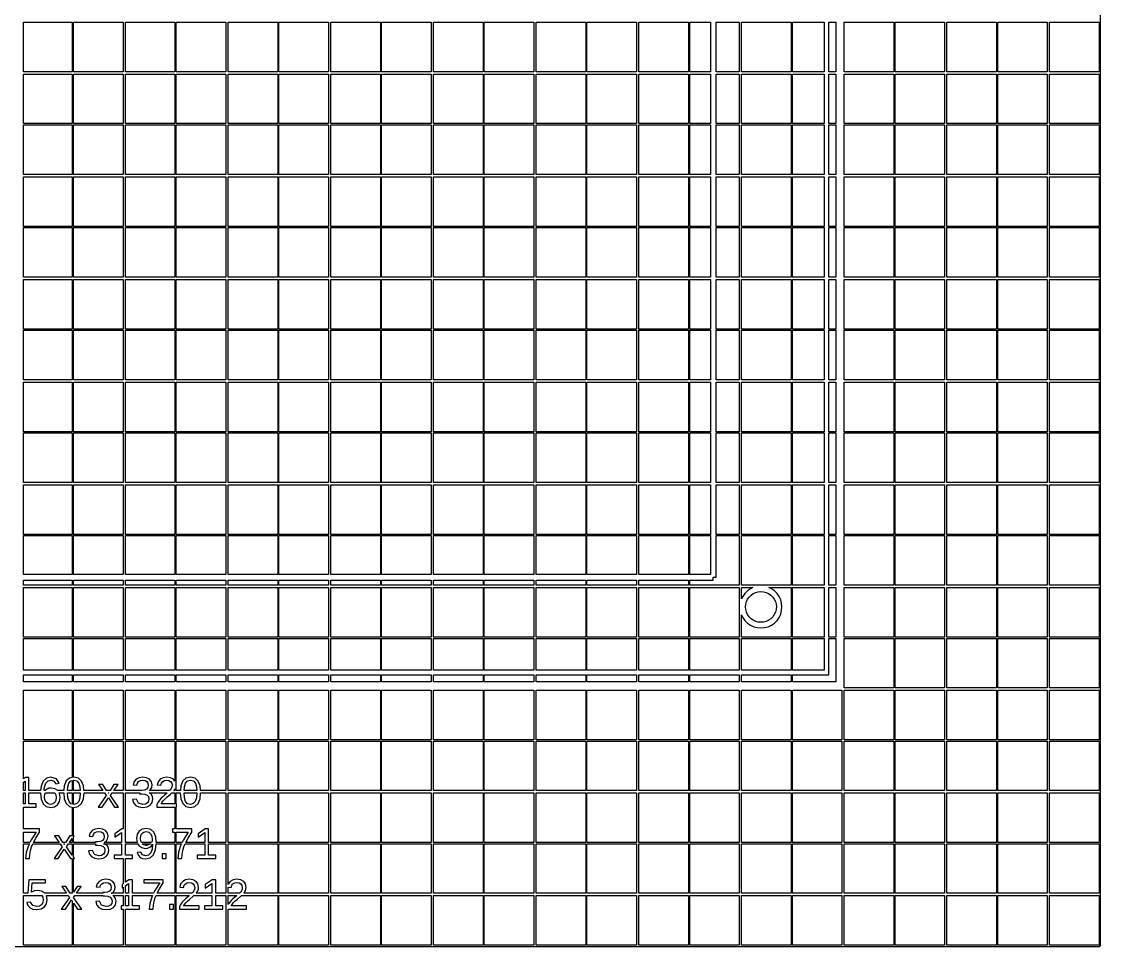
# Model space of a CAD drawing. Extents: x -105 to 105, y -185 to 185.
# Drawn here: x 0 to 105.1, y -185.1 to -95 of the extents above; entities that cross this region are included whole.
import ezdxf

# ---------------------------------------------------------------- set-up
doc = ezdxf.new("R2010")
doc.units = 0
doc.layers.get('0').update_dxf_attribs({"linetype": 'CONTINUOUS'})

msp = doc.modelspace()

# ---------------------------------------------------------------- linework, layer by layer
for points in [[(105, -185), (105.06, -185), (105.06, 185), (105, 185), (105, 185.06), (-105, 185.06), (-105, 185), (-105.06, 185), (-105.06, -185), (-105, -185), (-105, -185.06), (105, -185.06)], [(0.2, -95.06), (4.94, -95.06), (4.94, -99.89), (0.2, -99.89)], [(5.06, -95.06), (9.89, -95.06), (9.89, -99.89), (5.06, -99.89)], [(10.11, -95.06), (14.94, -95.06), (14.94, -99.89), (10.11, -99.89)], [(15.06, -95.06), (19.89, -95.06), (19.89, -99.89), (15.06, -99.89)], [(20.11, -95.06), (24.94, -95.06), (24.94, -99.89), (20.11, -99.89)], [(25.06, -95.06), (29.89, -95.06), (29.89, -99.89), (25.06, -99.89)], [(30.11, -95.06), (34.94, -95.06), (34.94, -99.89), (30.11, -99.89)], [(35.06, -95.06), (39.89, -95.06), (39.89, -99.89), (35.06, -99.89)], [(40.11, -95.06), (44.94, -95.06), (44.94, -99.89), (40.11, -99.89)], [(45.06, -95.06), (49.89, -95.06), (49.89, -99.89), (45.06, -99.89)], [(50.11, -95.06), (54.94, -95.06), (54.94, -99.89), (50.11, -99.89)], [(55.06, -95.06), (59.89, -95.06), (59.89, -99.89), (55.06, -99.89)], [(60.11, -95.06), (64.94, -95.06), (64.94, -99.89), (60.11, -99.89)], [(65.06, -95.06), (67.075, -95.06), (67.075, -99.89), (65.06, -99.89)], [(67.625, -95.06), (69.89, -95.06), (69.89, -99.89), (67.625, -99.89)], [(70.11, -95.06), (74.94, -95.06), (74.94, -99.89), (70.11, -99.89)], [(75.06, -95.06), (78.1523, -95.06), (78.1523, -99.89), (75.06, -99.89)], [(78.6023, -95.06), (79.3, -95.06), (79.3, -99.89), (78.6023, -99.89)], [(80.11, -95.06), (84.94, -95.06), (84.94, -99.89), (80.11, -99.89)], [(85.06, -95.06), (89.89, -95.06), (89.89, -99.89), (85.06, -99.89)], [(90.11, -95.06), (94.94, -95.06), (94.94, -99.89), (90.11, -99.89)], [(95.06, -95.06), (99.89, -95.06), (99.89, -99.89), (95.06, -99.89)], [(100.11, -95.06), (104.94, -95.06), (104.94, -99.89), (100.11, -99.89)], [(0.2, -100.11), (4.94, -100.11), (4.94, -104.94), (0.2, -104.94)], [(5.06, -100.11), (9.89, -100.11), (9.89, -104.94), (5.06, -104.94)], [(10.11, -100.11), (14.94, -100.11), (14.94, -104.94), (10.11, -104.94)], [(15.06, -100.11), (19.89, -100.11), (19.89, -104.94), (15.06, -104.94)], [(20.11, -100.11), (24.94, -100.11), (24.94, -104.94), (20.11, -104.94)], [(25.06, -100.11), (29.89, -100.11), (29.89, -104.94), (25.06, -104.94)], [(30.11, -100.11), (34.94, -100.11), (34.94, -104.94), (30.11, -104.94)], [(35.06, -100.11), (39.89, -100.11), (39.89, -104.94), (35.06, -104.94)], [(40.11, -100.11), (44.94, -100.11), (44.94, -104.94), (40.11, -104.94)], [(45.06, -100.11), (49.89, -100.11), (49.89, -104.94), (45.06, -104.94)], [(50.11, -100.11), (54.94, -100.11), (54.94, -104.94), (50.11, -104.94)], [(55.06, -100.11), (59.89, -100.11), (59.89, -104.94), (55.06, -104.94)], [(60.11, -100.11), (64.94, -100.11), (64.94, -104.94), (60.11, -104.94)], [(65.06, -100.11), (67.075, -100.11), (67.075, -104.94), (65.06, -104.94)], [(67.625, -100.11), (69.89, -100.11), (69.89, -104.94), (67.625, -104.94)], [(70.11, -100.11), (74.94, -100.11), (74.94, -104.94), (70.11, -104.94)], [(75.06, -100.11), (78.1523, -100.11), (78.1523, -104.94), (75.06, -104.94)], [(78.6023, -100.11), (79.3, -100.11), (79.3, -104.94), (78.6023, -104.94)], [(80.11, -100.11), (84.94, -100.11), (84.94, -104.94), (80.11, -104.94)], [(85.06, -100.11), (89.89, -100.11), (89.89, -104.94), (85.06, -104.94)], [(90.11, -100.11), (94.94, -100.11), (94.94, -104.94), (90.11, -104.94)], [(95.06, -100.11), (99.89, -100.11), (99.89, -104.94), (95.06, -104.94)], [(100.11, -100.11), (104.94, -100.11), (104.94, -104.94), (100.11, -104.94)], [(0.2, -105.06), (4.94, -105.06), (4.94, -109.89), (0.2, -109.89)], [(5.06, -105.06), (9.89, -105.06), (9.89, -109.89), (5.06, -109.89)], [(10.11, -105.06), (14.94, -105.06), (14.94, -109.89), (10.11, -109.89)], [(15.06, -105.06), (19.89, -105.06), (19.89, -109.89), (15.06, -109.89)], [(20.11, -105.06), (24.94, -105.06), (24.94, -109.89), (20.11, -109.89)], [(25.06, -105.06), (29.89, -105.06), (29.89, -109.89), (25.06, -109.89)], [(30.11, -105.06), (34.94, -105.06), (34.94, -109.89), (30.11, -109.89)], [(35.06, -105.06), (39.89, -105.06), (39.89, -109.89), (35.06, -109.89)], [(40.11, -105.06), (44.94, -105.06), (44.94, -109.89), (40.11, -109.89)], [(45.06, -105.06), (49.89, -105.06), (49.89, -109.89), (45.06, -109.89)], [(50.11, -105.06), (54.94, -105.06), (54.94, -109.89), (50.11, -109.89)], [(55.06, -105.06), (59.89, -105.06), (59.89, -109.89), (55.06, -109.89)], [(60.11, -105.06), (64.94, -105.06), (64.94, -109.89), (60.11, -109.89)], [(65.06, -105.06), (67.075, -105.06), (67.075, -109.89), (65.06, -109.89)], [(67.625, -105.06), (69.89, -105.06), (69.89, -109.89), (67.625, -109.89)], [(70.11, -105.06), (74.94, -105.06), (74.94, -109.89), (70.11, -109.89)], [(75.06, -105.06), (78.1523, -105.06), (78.1523, -109.89), (75.06, -109.89)], [(78.6023, -105.06), (79.3, -105.06), (79.3, -109.89), (78.6023, -109.89)], [(80.11, -105.06), (84.94, -105.06), (84.94, -109.89), (80.11, -109.89)], [(85.06, -105.06), (89.89, -105.06), (89.89, -109.89), (85.06, -109.89)], [(90.11, -105.06), (94.94, -105.06), (94.94, -109.89), (90.11, -109.89)], [(95.06, -105.06), (99.89, -105.06), (99.89, -109.89), (95.06, -109.89)], [(100.11, -105.06), (104.94, -105.06), (104.94, -109.89), (100.11, -109.89)], [(0.2, -110.11), (4.94, -110.11), (4.94, -114.94), (0.2, -114.94)], [(5.06, -110.11), (9.89, -110.11), (9.89, -114.94), (5.06, -114.94)], [(10.11, -110.11), (14.94, -110.11), (14.94, -114.94), (10.11, -114.94)], [(15.06, -110.11), (19.89, -110.11), (19.89, -114.94), (15.06, -114.94)], [(20.11, -110.11), (24.94, -110.11), (24.94, -114.94), (20.11, -114.94)], [(25.06, -110.11), (29.89, -110.11), (29.89, -114.94), (25.06, -114.94)], [(30.11, -110.11), (34.94, -110.11), (34.94, -114.94), (30.11, -114.94)], [(35.06, -110.11), (39.89, -110.11), (39.89, -114.94), (35.06, -114.94)], [(40.11, -110.11), (44.94, -110.11), (44.94, -114.94), (40.11, -114.94)], [(45.06, -110.11), (49.89, -110.11), (49.89, -114.94), (45.06, -114.94)], [(50.11, -110.11), (54.94, -110.11), (54.94, -114.94), (50.11, -114.94)], [(55.06, -110.11), (59.89, -110.11), (59.89, -114.94), (55.06, -114.94)], [(60.11, -110.11), (64.94, -110.11), (64.94, -114.94), (60.11, -114.94)], [(65.06, -110.11), (67.075, -110.11), (67.075, -114.94), (65.06, -114.94)], [(67.625, -110.11), (69.89, -110.11), (69.89, -114.94), (67.625, -114.94)], [(70.11, -110.11), (74.94, -110.11), (74.94, -114.94), (70.11, -114.94)], [(75.06, -110.11), (78.1523, -110.11), (78.1523, -114.94), (75.06, -114.94)], [(78.6023, -110.11), (79.3, -110.11), (79.3, -114.94), (78.6023, -114.94)], [(80.11, -110.11), (84.94, -110.11), (84.94, -114.94), (80.11, -114.94)], [(85.06, -110.11), (89.89, -110.11), (89.89, -114.94), (85.06, -114.94)], [(90.11, -110.11), (94.94, -110.11), (94.94, -114.94), (90.11, -114.94)], [(95.06, -110.11), (99.89, -110.11), (99.89, -114.94), (95.06, -114.94)], [(100.11, -110.11), (104.94, -110.11), (104.94, -114.94), (100.11, -114.94)], [(0.2, -115.06), (4.94, -115.06), (4.94, -119.89), (0.2, -119.89)], [(5.06, -115.06), (9.89, -115.06), (9.89, -119.89), (5.06, -119.89)], [(10.11, -115.06), (14.94, -115.06), (14.94, -119.89), (10.11, -119.89)], [(15.06, -115.06), (19.89, -115.06), (19.89, -119.89), (15.06, -119.89)], [(20.11, -115.06), (24.94, -115.06), (24.94, -119.89), (20.11, -119.89)], [(25.06, -115.06), (29.89, -115.06), (29.89, -119.89), (25.06, -119.89)], [(30.11, -115.06), (34.94, -115.06), (34.94, -119.89), (30.11, -119.89)], [(35.06, -115.06), (39.89, -115.06), (39.89, -119.89), (35.06, -119.89)], [(40.11, -115.06), (44.94, -115.06), (44.94, -119.89), (40.11, -119.89)], [(45.06, -115.06), (49.89, -115.06), (49.89, -119.89), (45.06, -119.89)], [(50.11, -115.06), (54.94, -115.06), (54.94, -119.89), (50.11, -119.89)], [(55.06, -115.06), (59.89, -115.06), (59.89, -119.89), (55.06, -119.89)], [(60.11, -115.06), (64.94, -115.06), (64.94, -119.89), (60.11, -119.89)], [(65.06, -115.06), (67.075, -115.06), (67.075, -119.89), (65.06, -119.89)], [(67.625, -115.06), (69.89, -115.06), (69.89, -119.89), (67.625, -119.89)], [(70.11, -115.06), (74.94, -115.06), (74.94, -119.89), (70.11, -119.89)], [(75.06, -115.06), (78.1523, -115.06), (78.1523, -119.89), (75.06, -119.89)], [(78.6023, -115.06), (79.3, -115.06), (79.3, -119.89), (78.6023, -119.89)], [(80.11, -115.06), (84.94, -115.06), (84.94, -119.89), (80.11, -119.89)], [(85.06, -115.06), (89.89, -115.06), (89.89, -119.89), (85.06, -119.89)], [(90.11, -115.06), (94.94, -115.06), (94.94, -119.89), (90.11, -119.89)], [(95.06, -115.06), (99.89, -115.06), (99.89, -119.89), (95.06, -119.89)], [(100.11, -115.06), (104.94, -115.06), (104.94, -119.89), (100.11, -119.89)], [(0.2, -120.11), (4.94, -120.11), (4.94, -124.94), (0.2, -124.94)], [(5.06, -120.11), (9.89, -120.11), (9.89, -124.94), (5.06, -124.94)], [(10.11, -120.11), (14.94, -120.11), (14.94, -124.94), (10.11, -124.94)], [(15.06, -120.11), (19.89, -120.11), (19.89, -124.94), (15.06, -124.94)], [(20.11, -120.11), (24.94, -120.11), (24.94, -124.94), (20.11, -124.94)], [(25.06, -120.11), (29.89, -120.11), (29.89, -124.94), (25.06, -124.94)], [(30.11, -120.11), (34.94, -120.11), (34.94, -124.94), (30.11, -124.94)], [(35.06, -120.11), (39.89, -120.11), (39.89, -124.94), (35.06, -124.94)], [(40.11, -120.11), (44.94, -120.11), (44.94, -124.94), (40.11, -124.94)], [(45.06, -120.11), (49.89, -120.11), (49.89, -124.94), (45.06, -124.94)], [(50.11, -120.11), (54.94, -120.11), (54.94, -124.94), (50.11, -124.94)], [(55.06, -120.11), (59.89, -120.11), (59.89, -124.94), (55.06, -124.94)], [(60.11, -120.11), (64.94, -120.11), (64.94, -124.94), (60.11, -124.94)], [(65.06, -120.11), (67.075, -120.11), (67.075, -124.94), (65.06, -124.94)], [(67.625, -120.11), (69.89, -120.11), (69.89, -124.94), (67.625, -124.94)], [(70.11, -120.11), (74.94, -120.11), (74.94, -124.94), (70.11, -124.94)], [(75.06, -120.11), (78.1523, -120.11), (78.1523, -124.94), (75.06, -124.94)], [(78.6023, -120.11), (79.3, -120.11), (79.3, -124.94), (78.6023, -124.94)], [(80.11, -120.11), (84.94, -120.11), (84.94, -124.94), (80.11, -124.94)], [(85.06, -120.11), (89.89, -120.11), (89.89, -124.94), (85.06, -124.94)], [(90.11, -120.11), (94.94, -120.11), (94.94, -124.94), (90.11, -124.94)], [(95.06, -120.11), (99.89, -120.11), (99.89, -124.94), (95.06, -124.94)], [(100.11, -120.11), (104.94, -120.11), (104.94, -124.94), (100.11, -124.94)], [(0.2, -125.06), (4.94, -125.06), (4.94, -129.89), (0.2, -129.89)], [(5.06, -125.06), (9.89, -125.06), (9.89, -129.89), (5.06, -129.89)], [(10.11, -125.06), (14.94, -125.06), (14.94, -129.89), (10.11, -129.89)], [(15.06, -125.06), (19.89, -125.06), (19.89, -129.89), (15.06, -129.89)], [(20.11, -125.06), (24.94, -125.06), (24.94, -129.89), (20.11, -129.89)], [(25.06, -125.06), (29.89, -125.06), (29.89, -129.89), (25.06, -129.89)], [(30.11, -125.06), (34.94, -125.06), (34.94, -129.89), (30.11, -129.89)], [(35.06, -125.06), (39.89, -125.06), (39.89, -129.89), (35.06, -129.89)], [(40.11, -125.06), (44.94, -125.06), (44.94, -129.89), (40.11, -129.89)], [(45.06, -125.06), (49.89, -125.06), (49.89, -129.89), (45.06, -129.89)], [(50.11, -125.06), (54.94, -125.06), (54.94, -129.89), (50.11, -129.89)], [(55.06, -125.06), (59.89, -125.06), (59.89, -129.89), (55.06, -129.89)], [(60.11, -125.06), (64.94, -125.06), (64.94, -129.89), (60.11, -129.89)], [(65.06, -125.06), (67.075, -125.06), (67.075, -129.89), (65.06, -129.89)], [(67.625, -125.06), (69.89, -125.06), (69.89, -129.89), (67.625, -129.89)], [(70.11, -125.06), (74.94, -125.06), (74.94, -129.89), (70.11, -129.89)], [(75.06, -125.06), (78.1523, -125.06), (78.1523, -129.89), (75.06, -129.89)], [(78.6023, -125.06), (79.3, -125.06), (79.3, -129.89), (78.6023, -129.89)], [(80.11, -125.06), (84.94, -125.06), (84.94, -129.89), (80.11, -129.89)], [(85.06, -125.06), (89.89, -125.06), (89.89, -129.89), (85.06, -129.89)], [(90.11, -125.06), (94.94, -125.06), (94.94, -129.89), (90.11, -129.89)], [(95.06, -125.06), (99.89, -125.06), (99.89, -129.89), (95.06, -129.89)], [(100.11, -125.06), (104.94, -125.06), (104.94, -129.89), (100.11, -129.89)], [(0.2, -130.11), (4.94, -130.11), (4.94, -134.94), (0.2, -134.94)], [(5.06, -130.11), (9.89, -130.11), (9.89, -134.94), (5.06, -134.94)], [(10.11, -130.11), (14.94, -130.11), (14.94, -134.94), (10.11, -134.94)], [(15.06, -130.11), (19.89, -130.11), (19.89, -134.94), (15.06, -134.94)], [(20.11, -130.11), (24.94, -130.11), (24.94, -134.94), (20.11, -134.94)], [(25.06, -130.11), (29.89, -130.11), (29.89, -134.94), (25.06, -134.94)], [(30.11, -130.11), (34.94, -130.11), (34.94, -134.94), (30.11, -134.94)], [(35.06, -130.11), (39.89, -130.11), (39.89, -134.94), (35.06, -134.94)], [(40.11, -130.11), (44.94, -130.11), (44.94, -134.94), (40.11, -134.94)], [(45.06, -130.11), (49.89, -130.11), (49.89, -134.94), (45.06, -134.94)], [(50.11, -130.11), (54.94, -130.11), (54.94, -134.94), (50.11, -134.94)], [(55.06, -130.11), (59.89, -130.11), (59.89, -134.94), (55.06, -134.94)], [(60.11, -130.11), (64.94, -130.11), (64.94, -134.94), (60.11, -134.94)], [(65.06, -130.11), (67.075, -130.11), (67.075, -134.94), (65.06, -134.94)], [(67.625, -130.11), (69.89, -130.11), (69.89, -134.94), (67.625, -134.94)], [(70.11, -130.11), (74.94, -130.11), (74.94, -134.94), (70.11, -134.94)], [(75.06, -130.11), (78.1523, -130.11), (78.1523, -134.94), (75.06, -134.94)], [(78.6023, -130.11), (79.3, -130.11), (79.3, -134.94), (78.6023, -134.94)], [(80.11, -130.11), (84.94, -130.11), (84.94, -134.94), (80.11, -134.94)], [(85.06, -130.11), (89.89, -130.11), (89.89, -134.94), (85.06, -134.94)], [(90.11, -130.11), (94.94, -130.11), (94.94, -134.94), (90.11, -134.94)], [(95.06, -130.11), (99.89, -130.11), (99.89, -134.94), (95.06, -134.94)], [(100.11, -130.11), (104.94, -130.11), (104.94, -134.94), (100.11, -134.94)], [(0.2, -135.06), (4.94, -135.06), (4.94, -139.89), (0.2, -139.89)], [(5.06, -135.06), (9.89, -135.06), (9.89, -139.89), (5.06, -139.89)], [(10.11, -135.06), (14.94, -135.06), (14.94, -139.89), (10.11, -139.89)], [(15.06, -135.06), (19.89, -135.06), (19.89, -139.89), (15.06, -139.89)], [(20.11, -135.06), (24.94, -135.06), (24.94, -139.89), (20.11, -139.89)], [(25.06, -135.06), (29.89, -135.06), (29.89, -139.89), (25.06, -139.89)], [(30.11, -135.06), (34.94, -135.06), (34.94, -139.89), (30.11, -139.89)], [(35.06, -135.06), (39.89, -135.06), (39.89, -139.89), (35.06, -139.89)], [(40.11, -135.06), (44.94, -135.06), (44.94, -139.89), (40.11, -139.89)], [(45.06, -135.06), (49.89, -135.06), (49.89, -139.89), (45.06, -139.89)], [(50.11, -135.06), (54.94, -135.06), (54.94, -139.89), (50.11, -139.89)], [(55.06, -135.06), (59.89, -135.06), (59.89, -139.89), (55.06, -139.89)], [(60.11, -135.06), (64.94, -135.06), (64.94, -139.89), (60.11, -139.89)], [(65.06, -135.06), (67.075, -135.06), (67.075, -139.89), (65.06, -139.89)], [(67.625, -135.06), (69.89, -135.06), (69.89, -139.89), (67.625, -139.89)], [(70.11, -135.06), (74.94, -135.06), (74.94, -139.89), (70.11, -139.89)], [(75.06, -135.06), (78.1523, -135.06), (78.1523, -139.89), (75.06, -139.89)], [(78.6023, -135.06), (79.3, -135.06), (79.3, -139.89), (78.6023, -139.89)], [(80.11, -135.06), (84.94, -135.06), (84.94, -139.89), (80.11, -139.89)], [(85.06, -135.06), (89.89, -135.06), (89.89, -139.89), (85.06, -139.89)], [(90.11, -135.06), (94.94, -135.06), (94.94, -139.89), (90.11, -139.89)], [(95.06, -135.06), (99.89, -135.06), (99.89, -139.89), (95.06, -139.89)], [(100.11, -135.06), (104.94, -135.06), (104.94, -139.89), (100.11, -139.89)], [(0.2, -140.11), (4.94, -140.11), (4.94, -144.94), (0.2, -144.94)], [(5.06, -140.11), (9.89, -140.11), (9.89, -144.94), (5.06, -144.94)], [(10.11, -140.11), (14.94, -140.11), (14.94, -144.94), (10.11, -144.94)], [(15.06, -140.11), (19.89, -140.11), (19.89, -144.94), (15.06, -144.94)], [(20.11, -140.11), (24.94, -140.11), (24.94, -144.94), (20.11, -144.94)], [(25.06, -140.11), (29.89, -140.11), (29.89, -144.94), (25.06, -144.94)], [(30.11, -140.11), (34.94, -140.11), (34.94, -144.94), (30.11, -144.94)], [(35.06, -140.11), (39.89, -140.11), (39.89, -144.94), (35.06, -144.94)], [(40.11, -140.11), (44.94, -140.11), (44.94, -144.94), (40.11, -144.94)], [(45.06, -140.11), (49.89, -140.11), (49.89, -144.94), (45.06, -144.94)], [(50.11, -140.11), (54.94, -140.11), (54.94, -144.94), (50.11, -144.94)], [(55.06, -140.11), (59.89, -140.11), (59.89, -144.94), (55.06, -144.94)], [(60.11, -140.11), (64.94, -140.11), (64.94, -144.94), (60.11, -144.94)], [(65.06, -140.11), (67.075, -140.11), (67.075, -144.94), (65.06, -144.94)], [(67.625, -140.11), (69.89, -140.11), (69.89, -144.94), (67.625, -144.94)], [(70.11, -140.11), (74.94, -140.11), (74.94, -144.94), (70.11, -144.94)], [(75.06, -140.11), (78.1523, -140.11), (78.1523, -144.94), (75.06, -144.94)], [(78.6023, -140.11), (79.3, -140.11), (79.3, -144.94), (78.6023, -144.94)], [(80.11, -140.11), (84.94, -140.11), (84.94, -144.94), (80.11, -144.94)], [(85.06, -140.11), (89.89, -140.11), (89.89, -144.94), (85.06, -144.94)], [(90.11, -140.11), (94.94, -140.11), (94.94, -144.94), (90.11, -144.94)], [(95.06, -140.11), (99.89, -140.11), (99.89, -144.94), (95.06, -144.94)], [(100.11, -140.11), (104.94, -140.11), (104.94, -144.94), (100.11, -144.94)], [(0.2, -145.06), (4.94, -145.06), (4.94, -148.83), (0.2, -148.83)], [(5.06, -145.06), (9.89, -145.06), (9.89, -148.83), (5.06, -148.83)], [(10.11, -145.06), (14.94, -145.06), (14.94, -148.83), (10.11, -148.83)], [(15.06, -145.06), (19.89, -145.06), (19.89, -148.83), (15.06, -148.83)], [(20.11, -145.06), (24.94, -145.06), (24.94, -148.83), (20.11, -148.83)], [(25.06, -145.06), (29.89, -145.06), (29.89, -148.83), (25.06, -148.83)], [(30.11, -145.06), (34.94, -145.06), (34.94, -148.83), (30.11, -148.83)], [(35.06, -145.06), (39.89, -145.06), (39.89, -148.83), (35.06, -148.83)], [(40.11, -145.06), (44.94, -145.06), (44.94, -148.83), (40.11, -148.83)], [(45.06, -145.06), (49.89, -145.06), (49.89, -148.83), (45.06, -148.83)], [(50.11, -145.06), (54.94, -145.06), (54.94, -148.83), (50.11, -148.83)], [(55.06, -145.06), (59.89, -145.06), (59.89, -148.83), (55.06, -148.83)], [(60.11, -145.06), (64.94, -145.06), (64.94, -148.83), (60.11, -148.83)], [(65.06, -149.38), (67.35, -149.38), (67.35, -149.105), (67.625, -149.105), (67.625, -145.06), (69.89, -145.06), (69.89, -149.89), (65.06, -149.89)], [(65.06, -145.06), (67.075, -145.06), (67.075, -148.83), (65.06, -148.83)], [(70.11, -145.06), (74.94, -145.06), (74.94, -149.89), (70.11, -149.89)], [(75.06, -145.06), (78.1523, -145.06), (78.1523, -149.89), (75.06, -149.89)], [(78.6023, -145.06), (79.3, -145.06), (79.3, -149.89), (78.6023, -149.89)], [(80.11, -145.06), (84.94, -145.06), (84.94, -149.89), (80.11, -149.89)], [(85.06, -145.06), (89.89, -145.06), (89.89, -149.89), (85.06, -149.89)], [(90.11, -145.06), (94.94, -145.06), (94.94, -149.89), (90.11, -149.89)], [(95.06, -145.06), (99.89, -145.06), (99.89, -149.89), (95.06, -149.89)], [(100.11, -145.06), (104.94, -145.06), (104.94, -149.89), (100.11, -149.89)], [(0.2, -149.38), (4.94, -149.38), (4.94, -149.89), (0.2, -149.89)], [(0.2, -150.11), (4.94, -150.11), (4.94, -154.94), (0.2, -154.94)], [(5.06, -149.38), (9.89, -149.38), (9.89, -149.89), (5.06, -149.89)], [(5.06, -150.11), (9.89, -150.11), (9.89, -154.94), (5.06, -154.94)], [(10.11, -149.38), (14.94, -149.38), (14.94, -149.89), (10.11, -149.89)], [(10.11, -150.11), (14.94, -150.11), (14.94, -154.94), (10.11, -154.94)], [(15.06, -149.38), (19.89, -149.38), (19.89, -149.89), (15.06, -149.89)], [(15.06, -150.11), (19.89, -150.11), (19.89, -154.94), (15.06, -154.94)], [(20.11, -149.38), (24.94, -149.38), (24.94, -149.89), (20.11, -149.89)], [(20.11, -150.11), (24.94, -150.11), (24.94, -154.94), (20.11, -154.94)], [(25.06, -149.38), (29.89, -149.38), (29.89, -149.89), (25.06, -149.89)], [(25.06, -150.11), (29.89, -150.11), (29.89, -154.94), (25.06, -154.94)], [(30.11, -149.38), (34.94, -149.38), (34.94, -149.89), (30.11, -149.89)], [(30.11, -150.11), (34.94, -150.11), (34.94, -154.94), (30.11, -154.94)], [(35.06, -149.38), (39.89, -149.38), (39.89, -149.89), (35.06, -149.89)], [(35.06, -150.11), (39.89, -150.11), (39.89, -154.94), (35.06, -154.94)], [(40.11, -149.38), (44.94, -149.38), (44.94, -149.89), (40.11, -149.89)], [(40.11, -150.11), (44.94, -150.11), (44.94, -154.94), (40.11, -154.94)], [(45.06, -149.38), (49.89, -149.38), (49.89, -149.89), (45.06, -149.89)], [(45.06, -150.11), (49.89, -150.11), (49.89, -154.94), (45.06, -154.94)], [(50.11, -149.38), (54.94, -149.38), (54.94, -149.89), (50.11, -149.89)], [(50.11, -150.11), (54.94, -150.11), (54.94, -154.94), (50.11, -154.94)], [(55.06, -149.38), (59.89, -149.38), (59.89, -149.89), (55.06, -149.89)], [(55.06, -150.11), (59.89, -150.11), (59.89, -154.94), (55.06, -154.94)], [(60.11, -149.38), (64.94, -149.38), (64.94, -149.89), (60.11, -149.89)], [(60.11, -150.11), (64.94, -150.11), (64.94, -154.94), (60.11, -154.94)], [(65.06, -150.11), (69.89, -150.11), (69.89, -154.94), (65.06, -154.94)], [(70.11, -152.779), (70.2246, -153.025), (70.4296, -153.318), (70.6823, -153.57), (70.975, -153.775), (71.2989, -153.926), (71.644, -154.019), (72, -154.05), (72.356, -154.019), (72.7011, -153.926), (73.025, -153.775), (73.3177, -153.57), (73.5704, -153.318), (73.7754, -153.025), (73.9264, -152.701), (74.0189, -152.356), (74.05, -152), (74.0189, -151.644), (73.9264, -151.299), (73.7754, -150.975), (73.5704, -150.682), (73.3177, -150.43), (73.025, -150.225), (72.7791, -150.11), (74.94, -150.11), (74.94, -154.94), (70.11, -154.94)], [(70.11, -150.11), (71.2209, -150.11), (70.975, -150.225), (70.6823, -150.43), (70.4296, -150.682), (70.2246, -150.975), (70.11, -151.221)], [(75.06, -150.11), (78.1523, -150.11), (78.1523, -154.94), (75.06, -154.94)], [(78.6023, -150.11), (79.3, -150.11), (79.3, -154.94), (78.6023, -154.94)], [(80.11, -150.11), (84.94, -150.11), (84.94, -154.94), (80.11, -154.94)], [(85.06, -150.11), (89.89, -150.11), (89.89, -154.94), (85.06, -154.94)], [(90.11, -150.11), (94.94, -150.11), (94.94, -154.94), (90.11, -154.94)], [(95.06, -150.11), (99.89, -150.11), (99.89, -154.94), (95.06, -154.94)], [(100.11, -150.11), (104.94, -150.11), (104.94, -154.94), (100.11, -154.94)], [(71.7395, -153.477), (71.487, -153.41), (71.25, -153.299), (71.0358, -153.149), (70.8509, -152.964), (70.701, -152.75), (70.5905, -152.513), (70.5228, -152.26), (70.5, -152), (70.5228, -151.74), (70.5905, -151.487), (70.701, -151.25), (70.8509, -151.036), (71.0358, -150.851), (71.25, -150.701), (71.487, -150.59), (71.7395, -150.523), (72, -150.5), (72.2605, -150.523), (72.513, -150.59), (72.75, -150.701), (72.9642, -150.851), (73.1491, -151.036), (73.299, -151.25), (73.4095, -151.487), (73.4772, -151.74), (73.5, -152), (73.4772, -152.26), (73.4095, -152.513), (73.299, -152.75), (73.1491, -152.964), (72.9642, -153.149), (72.75, -153.299), (72.513, -153.41), (72.2605, -153.477), (72, -153.5)], [(0.2, -155.06), (4.94, -155.06), (4.94, -158.156), (0.2, -158.156)], [(5.06, -155.06), (9.89, -155.06), (9.89, -158.156), (5.06, -158.156)], [(10.11, -155.06), (14.94, -155.06), (14.94, -158.156), (10.11, -158.156)], [(15.06, -155.06), (19.89, -155.06), (19.89, -158.156), (15.06, -158.156)], [(20.11, -155.06), (24.94, -155.06), (24.94, -158.156), (20.11, -158.156)], [(25.06, -155.06), (29.89, -155.06), (29.89, -158.156), (25.06, -158.156)], [(30.11, -155.06), (34.94, -155.06), (34.94, -158.156), (30.11, -158.156)], [(35.06, -155.06), (39.89, -155.06), (39.89, -158.156), (35.06, -158.156)], [(40.11, -155.06), (44.94, -155.06), (44.94, -158.156), (40.11, -158.156)], [(45.06, -155.06), (49.89, -155.06), (49.89, -158.156), (45.06, -158.156)], [(50.11, -155.06), (54.94, -155.06), (54.94, -158.156), (50.11, -158.156)], [(55.06, -155.06), (59.89, -155.06), (59.89, -158.156), (55.06, -158.156)], [(60.11, -155.06), (64.94, -155.06), (64.94, -158.156), (60.11, -158.156)], [(65.06, -155.06), (69.89, -155.06), (69.89, -158.156), (65.06, -158.156)], [(70.11, -155.06), (74.94, -155.06), (74.94, -158.156), (70.11, -158.156)], [(75.06, -158.606), (78.6023, -158.606), (78.6023, -155.06), (79.3, -155.06), (79.3, -159.3), (75.06, -159.3)], [(75.06, -155.06), (78.1523, -155.06), (78.1523, -158.156), (75.06, -158.156)], [(80.11, -155.06), (84.94, -155.06), (84.94, -159.89), (80.11, -159.89)], [(85.06, -155.06), (89.89, -155.06), (89.89, -159.89), (85.06, -159.89)], [(90.11, -155.06), (94.94, -155.06), (94.94, -159.89), (90.11, -159.89)], [(95.06, -155.06), (99.89, -155.06), (99.89, -159.89), (95.06, -159.89)], [(100.11, -155.06), (104.94, -155.06), (104.94, -159.89), (100.11, -159.89)], [(0.2, -158.606), (4.94, -158.606), (4.94, -159.3), (0.2, -159.3)], [(5.06, -158.606), (9.89, -158.606), (9.89, -159.3), (5.06, -159.3)], [(10.11, -158.606), (14.94, -158.606), (14.94, -159.3), (10.11, -159.3)], [(15.06, -158.606), (19.89, -158.606), (19.89, -159.3), (15.06, -159.3)], [(20.11, -158.606), (24.94, -158.606), (24.94, -159.3), (20.11, -159.3)], [(25.06, -158.606), (29.89, -158.606), (29.89, -159.3), (25.06, -159.3)], [(30.11, -158.606), (34.94, -158.606), (34.94, -159.3), (30.11, -159.3)], [(35.06, -158.606), (39.89, -158.606), (39.89, -159.3), (35.06, -159.3)], [(40.11, -158.606), (44.94, -158.606), (44.94, -159.3), (40.11, -159.3)], [(45.06, -158.606), (49.89, -158.606), (49.89, -159.3), (45.06, -159.3)], [(50.11, -158.606), (54.94, -158.606), (54.94, -159.3), (50.11, -159.3)], [(55.06, -158.606), (59.89, -158.606), (59.89, -159.3), (55.06, -159.3)], [(60.11, -158.606), (64.94, -158.606), (64.94, -159.3), (60.11, -159.3)], [(65.06, -158.606), (69.89, -158.606), (69.89, -159.3), (65.06, -159.3)], [(70.11, -158.606), (74.94, -158.606), (74.94, -159.3), (70.11, -159.3)], [(0.2, -160.11), (4.94, -160.11), (4.94, -164.94), (0.2, -164.94)], [(5.06, -160.11), (9.89, -160.11), (9.89, -164.94), (5.06, -164.94)], [(10.11, -160.11), (14.94, -160.11), (14.94, -164.94), (10.11, -164.94)], [(15.06, -160.11), (19.89, -160.11), (19.89, -164.94), (15.06, -164.94)], [(20.11, -160.11), (24.94, -160.11), (24.94, -164.94), (20.11, -164.94)], [(25.06, -160.11), (29.89, -160.11), (29.89, -164.94), (25.06, -164.94)], [(30.11, -160.11), (34.94, -160.11), (34.94, -164.94), (30.11, -164.94)], [(35.06, -160.11), (39.89, -160.11), (39.89, -164.94), (35.06, -164.94)], [(40.11, -160.11), (44.94, -160.11), (44.94, -164.94), (40.11, -164.94)], [(45.06, -160.11), (49.89, -160.11), (49.89, -164.94), (45.06, -164.94)], [(50.11, -160.11), (54.94, -160.11), (54.94, -164.94), (50.11, -164.94)], [(55.06, -160.11), (59.89, -160.11), (59.89, -164.94), (55.06, -164.94)], [(60.11, -160.11), (64.94, -160.11), (64.94, -164.94), (60.11, -164.94)], [(65.06, -160.11), (69.89, -160.11), (69.89, -164.94), (65.06, -164.94)], [(70.11, -160.11), (74.94, -160.11), (74.94, -164.94), (70.11, -164.94)], [(75.06, -160.11), (79.89, -160.11), (79.89, -164.94), (75.06, -164.94)], [(80.11, -160.11), (84.94, -160.11), (84.94, -164.94), (80.11, -164.94)], [(85.06, -160.11), (89.89, -160.11), (89.89, -164.94), (85.06, -164.94)], [(90.11, -160.11), (94.94, -160.11), (94.94, -164.94), (90.11, -164.94)], [(95.06, -160.11), (99.89, -160.11), (99.89, -164.94), (95.06, -164.94)], [(100.11, -160.11), (104.94, -160.11), (104.94, -164.94), (100.11, -164.94)], [(0.71813, -168.623), (0.38042, -168.623), (0.2, -168.747), (0.2, -165.06), (4.94, -165.06), (4.94, -168.613), (4.65161, -168.672), (4.34059, -168.948), (4.15979, -169.409), (4.11488, -169.89), (3.52427, -169.89), (3.52058, -169.884), (3.24671, -169.698), (2.89096, -169.636), (2.67023, -169.66), (2.47595, -169.732), (2.31523, -169.851), (2.28654, -169.89), (2.20613, -169.89), (2.23818, -169.526), (2.3671, -169.169), (2.57435, -168.95), (2.85229, -168.877), (3.15238, -168.964), (3.32429, -169.227), (3.6742, -169.164), (3.38531, -168.726), (2.85638, -168.58), (2.42051, -168.679), (2.09755, -168.979), (1.89769, -169.464), (1.85454, -169.89), (0.71813, -169.89)], [(6.03089, -169.414), (5.85007, -168.952), (5.54265, -168.673), (5.10248, -168.58), (5.06, -168.588), (5.06, -165.06), (9.89, -165.06), (9.89, -169.89), (8.98155, -169.89), (9.40333, -169.288), (8.99443, -169.288), (8.61106, -169.89), (8.28617, -169.89), (7.89994, -169.288), (7.49509, -169.288), (7.9153, -169.89), (6.07566, -169.89)], [(10.11, -165.06), (14.94, -165.06), (14.94, -168.983), (14.7999, -168.784), (14.5169, -168.631), (14.1336, -168.58), (13.7748, -168.631), (13.4877, -168.783), (13.2891, -169.022), (13.1958, -169.33), (13.5701, -169.365), (13.6278, -169.161), (13.7481, -169.008), (13.9203, -168.913), (14.1336, -168.881), (14.3528, -168.913), (14.5181, -169.011), (14.6219, -169.168), (14.6565, -169.377), (14.6364, -169.543), (14.5761, -169.691), (14.4833, -169.826), (14.4248, -169.89), (12.4168, -169.89), (12.5538, -169.785), (12.669, -169.588), (12.7074, -169.339), (12.6477, -169.02), (12.4684, -168.78), (12.1813, -168.63), (11.798, -168.58), (11.4392, -168.629), (11.1521, -168.777), (10.9535, -169.013), (10.8602, -169.326), (11.2284, -169.355), (11.2841, -169.155), (11.4024, -169.005), (11.575, -168.912), (11.794, -168.881), (12.0277, -168.914), (12.1957, -169.014), (12.2972, -169.172), (12.331, -169.377), (12.2896, -169.584), (12.1652, -169.74), (11.9656, -169.839), (11.6984, -169.872), (11.499, -169.872), (11.499, -169.89), (10.11, -169.89)], [(15.06, -165.06), (19.89, -165.06), (19.89, -169.89), (17.4262, -169.89), (17.3814, -169.414), (17.2006, -168.952), (16.8932, -168.673), (16.453, -168.58), (16.0021, -168.672), (15.6911, -168.948), (15.5103, -169.409), (15.4654, -169.89), (15.06, -169.89)], [(20.11, -165.06), (24.94, -165.06), (24.94, -169.89), (20.11, -169.89)], [(25.06, -165.06), (29.89, -165.06), (29.89, -169.89), (25.06, -169.89)], [(30.11, -165.06), (34.94, -165.06), (34.94, -169.89), (30.11, -169.89)], [(35.06, -165.06), (39.89, -165.06), (39.89, -169.89), (35.06, -169.89)], [(40.11, -165.06), (44.94, -165.06), (44.94, -169.89), (40.11, -169.89)], [(45.06, -165.06), (49.89, -165.06), (49.89, -169.89), (45.06, -169.89)], [(50.11, -165.06), (54.94, -165.06), (54.94, -169.89), (50.11, -169.89)], [(55.06, -165.06), (59.89, -165.06), (59.89, -169.89), (55.06, -169.89)], [(60.11, -165.06), (64.94, -165.06), (64.94, -169.89), (60.11, -169.89)], [(65.06, -165.06), (69.89, -165.06), (69.89, -169.89), (65.06, -169.89)], [(70.11, -165.06), (74.94, -165.06), (74.94, -169.89), (70.11, -169.89)], [(75.06, -165.06), (79.89, -165.06), (79.89, -169.89), (75.06, -169.89)], [(80.11, -165.06), (84.94, -165.06), (84.94, -169.89), (80.11, -169.89)], [(85.06, -165.06), (89.89, -165.06), (89.89, -169.89), (85.06, -169.89)], [(90.11, -165.06), (94.94, -165.06), (94.94, -169.89), (90.11, -169.89)], [(95.06, -165.06), (99.89, -165.06), (99.89, -169.89), (95.06, -169.89)], [(100.11, -165.06), (104.94, -165.06), (104.94, -169.89), (100.11, -169.89)], [(0.2, -169.079), (0.34987, -168.972), (0.34987, -169.89), (0.2, -169.89)], [(4.50665, -169.515), (4.61726, -169.151), (4.81232, -168.945), (4.94, -168.915), (4.94, -169.89), (4.48102, -169.89)], [(5.06, -168.887), (5.10248, -168.877), (5.38549, -168.947), (5.57546, -169.156), (5.68303, -169.52), (5.70785, -169.89), (5.06, -169.89)], [(15.8571, -169.515), (15.9678, -169.151), (16.1628, -168.945), (16.453, -168.877), (16.736, -168.947), (16.926, -169.156), (17.0335, -169.52), (17.0583, -169.89), (15.8315, -169.89)], [(1.38386, -174.516), (1.7587, -173.918), (1.7587, -173.621), (0.2, -173.621), (0.2, -171.489), (1.4159, -171.489), (1.4159, -171.178), (0.71813, -171.178), (0.71813, -170.11), (1.83227, -170.11), (1.83106, -170.122), (1.89514, -170.728), (2.08738, -171.17), (2.40067, -171.44), (2.8279, -171.53), (3.21443, -171.464), (3.50738, -171.267), (3.69199, -170.957), (3.75352, -170.551), (3.69529, -170.175), (3.6564, -170.11), (4.10491, -170.11), (4.16156, -170.69), (4.3477, -171.153), (4.65744, -171.436), (4.94, -171.497), (4.94, -174.286), (4.70876, -174.286), (4.29233, -174.94), (4.03378, -174.94), (3.61427, -174.286), (3.20942, -174.286), (3.66585, -174.94), (1.15415, -174.94)], [(0.2, -170.11), (0.34987, -170.11), (0.34987, -171.178), (0.2, -171.178)], [(2.58249, -171.182), (2.39558, -171.023), (2.27277, -170.781), (2.23184, -170.48), (2.27125, -170.246), (2.36151, -170.11), (3.24138, -170.11), (3.34311, -170.292), (3.38126, -170.567), (3.34361, -170.845), (3.23069, -171.057), (3.05167, -171.19), (2.8157, -171.235)], [(4.81281, -171.16), (4.6193, -170.948), (4.50716, -170.583), (4.47369, -170.11), (4.94, -170.11), (4.94, -171.192)], [(5.06, -174.368), (5.11766, -174.286), (5.06, -174.286), (5.06, -171.523), (5.09026, -171.53), (5.52433, -171.435), (5.83787, -171.151), (6.02783, -170.688), (6.08563, -170.11), (8.0688, -170.11), (8.24173, -170.358), (7.45849, -171.489), (7.85315, -171.489), (8.44922, -170.586), (9.04123, -171.489), (9.45014, -171.489), (8.65672, -170.354), (8.82747, -170.11), (9.89, -170.11), (9.89, -173.621), (9.76252, -173.621), (9.08506, -174.086), (9.08506, -174.432), (9.73199, -173.971), (9.73199, -174.94), (8.04317, -174.94), (8.0797, -174.927), (8.26813, -174.783), (8.38334, -174.586), (8.42174, -174.337), (8.36197, -174.018), (8.1827, -173.778), (7.89559, -173.628), (7.51235, -173.578), (7.15354, -173.627), (6.86644, -173.775), (6.66784, -174.011), (6.57451, -174.324), (6.94274, -174.353), (6.99843, -174.153), (7.11667, -174.003), (7.28934, -173.91), (7.50829, -173.879), (7.74198, -173.912), (7.91005, -174.012), (8.01153, -174.17), (8.04535, -174.375), (8.0039, -174.582), (7.87955, -174.738), (7.67994, -174.837), (7.41268, -174.87), (7.2133, -174.87), (7.2133, -174.94), (5.06, -174.94)], [(5.06, -171.222), (5.06, -170.11), (5.71489, -170.11), (5.68125, -170.576), (5.56835, -170.942), (5.37457, -171.158), (5.09431, -171.231)], [(8.42726, -170.11), (8.47101, -170.11), (8.44922, -170.144)], [(10.11, -170.11), (11.499, -170.11), (11.499, -170.189), (11.7065, -170.189), (12.0063, -170.222), (12.2263, -170.32), (12.3613, -170.477), (12.4063, -170.685), (12.3669, -170.921), (12.2486, -171.09), (12.0612, -171.192), (11.8143, -171.227), (11.3825, -171.099), (11.1898, -170.718), (10.8114, -170.753), (10.9128, -171.09), (11.1196, -171.333), (11.4229, -171.481), (11.8143, -171.53), (12.2283, -171.475), (12.5345, -171.312), (12.7237, -171.05), (12.7867, -170.698), (12.742, -170.446), (12.6077, -170.242), (12.4117, -170.11), (14.1923, -170.11), (14.0736, -170.207), (13.9111, -170.339), (13.7471, -170.481), (13.5861, -170.637), (13.4328, -170.811), (13.2947, -171.007), (13.1795, -171.231), (13.1795, -171.489), (14.94, -171.489), (14.94, -173.621), (14.6901, -173.621), (14.6901, -173.932), (14.94, -173.932), (14.94, -174.94), (13.1159, -174.94), (13.0599, -174.375), (12.8752, -173.932), (12.5711, -173.666), (12.151, -173.578), (11.7508, -173.642), (11.4492, -173.835), (11.26, -174.141), (11.1969, -174.542), (11.2549, -174.936), (11.2569, -174.94), (10.11, -174.94)], [(13.5823, -171.178), (13.6627, -171.033), (13.7817, -170.882), (13.9439, -170.719), (14.154, -170.537), (14.5105, -170.236), (14.6423, -170.11), (14.94, -170.11), (14.94, -171.178)], [(14.8617, -169.861), (14.94, -169.725), (14.94, -169.89), (14.8388, -169.89)], [(16.2093, -174.516), (16.5841, -173.918), (16.5841, -173.621), (15.06, -173.621), (15.06, -171.489), (15.0776, -171.489), (15.0776, -171.178), (15.06, -171.178), (15.06, -170.11), (15.4554, -170.11), (15.5121, -170.69), (15.6982, -171.153), (16.0079, -171.436), (16.4408, -171.53), (16.8748, -171.435), (17.1884, -171.151), (17.3783, -170.688), (17.4361, -170.11), (19.89, -170.11), (19.89, -174.94), (18.2097, -174.94), (18.2097, -173.621), (17.872, -173.621), (17.1946, -174.086), (17.1946, -174.432), (17.8415, -173.971), (17.8415, -174.94), (15.9796, -174.94)], [(16.1633, -171.16), (15.9698, -170.948), (15.8577, -170.583), (15.8242, -170.11), (17.0654, -170.11), (17.0318, -170.576), (16.9188, -170.942), (16.7251, -171.158), (16.4448, -171.231)], [(20.11, -170.11), (24.94, -170.11), (24.94, -174.94), (20.11, -174.94)], [(25.06, -170.11), (29.89, -170.11), (29.89, -174.94), (25.06, -174.94)], [(30.11, -170.11), (34.94, -170.11), (34.94, -174.94), (30.11, -174.94)], [(35.06, -170.11), (39.89, -170.11), (39.89, -174.94), (35.06, -174.94)], [(40.11, -170.11), (44.94, -170.11), (44.94, -174.94), (40.11, -174.94)], [(45.06, -170.11), (49.89, -170.11), (49.89, -174.94), (45.06, -174.94)], [(50.11, -170.11), (54.94, -170.11), (54.94, -174.94), (50.11, -174.94)], [(55.06, -170.11), (59.89, -170.11), (59.89, -174.94), (55.06, -174.94)], [(60.11, -170.11), (64.94, -170.11), (64.94, -174.94), (60.11, -174.94)], [(65.06, -170.11), (69.89, -170.11), (69.89, -174.94), (65.06, -174.94)], [(70.11, -170.11), (74.94, -170.11), (74.94, -174.94), (70.11, -174.94)], [(75.06, -170.11), (79.89, -170.11), (79.89, -174.94), (75.06, -174.94)], [(80.11, -170.11), (84.94, -170.11), (84.94, -174.94), (80.11, -174.94)], [(85.06, -170.11), (89.89, -170.11), (89.89, -174.94), (85.06, -174.94)], [(90.11, -170.11), (94.94, -170.11), (94.94, -174.94), (90.11, -174.94)], [(95.06, -170.11), (99.89, -170.11), (99.89, -174.94), (95.06, -174.94)], [(100.11, -170.11), (104.94, -170.11), (104.94, -174.94), (100.11, -174.94)], [(0.2, -173.932), (1.40471, -173.932), (0.93758, -174.677), (0.81247, -174.94), (0.2, -174.94)], [(11.6073, -174.823), (11.5692, -174.542), (11.6073, -174.267), (11.7218, -174.055), (11.9023, -173.92), (12.1388, -173.875), (12.3784, -173.928), (12.564, -174.085), (12.683, -174.33), (12.7227, -174.642), (12.7031, -174.802), (12.6455, -174.94), (11.6698, -174.94)], [(15.06, -173.932), (16.2301, -173.932), (15.763, -174.677), (15.6379, -174.94), (15.06, -174.94)], [(0.2, -175.06), (0.75535, -175.06), (0.62657, -175.331), (0.45188, -175.923), (0.39365, -176.487), (0.77609, -176.487), (0.79872, -176.097), (0.86662, -175.72), (0.97979, -175.347), (1.10023, -175.06), (3.74958, -175.06), (3.95606, -175.356), (3.17282, -176.487), (3.56746, -176.487), (4.16353, -175.584), (4.75555, -176.487), (4.94, -176.487), (4.94, -179.89), (4.73035, -179.89), (4.30904, -179.233), (3.90418, -179.233), (4.36257, -179.89), (2.26085, -179.89), (2.23681, -179.854), (1.94259, -179.667), (1.56241, -179.605), (1.23742, -179.651), (0.9704, -179.788), (1.02533, -178.879), (2.32124, -178.879), (2.32124, -178.568), (0.69169, -178.568), (0.60972, -179.89), (0.2, -179.89)], [(4.11074, -175.06), (4.21594, -175.06), (4.16353, -175.142)], [(4.37105, -175.352), (4.57546, -175.06), (4.94, -175.06), (4.94, -176.166)], [(4.94, -174.54), (4.94, -174.94), (4.65951, -174.94)], [(5.81243, -179.233), (5.40353, -179.233), (5.06, -179.773), (5.06, -176.487), (5.16445, -176.487), (5.06, -176.338), (5.06, -175.06), (7.2133, -175.06), (7.2133, -175.187), (7.42081, -175.187), (7.72063, -175.22), (7.9406, -175.318), (8.07562, -175.475), (8.12062, -175.683), (8.08121, -175.919), (7.96294, -176.088), (7.77554, -176.191), (7.52864, -176.225), (7.09685, -176.097), (6.9041, -175.716), (6.52567, -175.751), (6.62715, -176.088), (6.83389, -176.331), (7.13727, -176.479), (7.52864, -176.528), (7.94263, -176.473), (8.24878, -176.31), (8.43799, -176.048), (8.50106, -175.696), (8.45629, -175.444), (8.32202, -175.24), (8.1074, -175.096), (7.96476, -175.06), (9.73199, -175.06), (9.73199, -176.176), (9.00167, -176.176), (9.00167, -176.487), (9.89, -176.487), (9.89, -178.958), (9.77984, -179.034), (9.77984, -179.38), (9.89, -179.301), (9.89, -179.89), (8.72979, -179.89), (8.77447, -179.875), (8.9629, -179.73), (9.07811, -179.533), (9.1165, -179.284), (9.05675, -178.965), (8.87747, -178.725), (8.59036, -178.575), (8.20712, -178.525), (7.84832, -178.574), (7.56121, -178.722), (7.36261, -178.958), (7.26929, -179.272), (7.63751, -179.3), (7.6932, -179.1), (7.81144, -178.95), (7.98411, -178.857), (8.20307, -178.826), (8.43675, -178.859), (8.60482, -178.959), (8.7063, -179.117), (8.74013, -179.323), (8.69867, -179.529), (8.57431, -179.686), (8.37471, -179.784), (8.10746, -179.817), (7.90807, -179.817), (7.90807, -179.89), (5.35232, -179.89)], [(10.795, -178.568), (10.4573, -178.568), (10.11, -178.807), (10.11, -176.487), (10.798, -176.487), (10.798, -176.176), (10.11, -176.176), (10.11, -175.06), (11.3248, -175.06), (11.4288, -175.244), (11.6994, -175.442), (12.0473, -175.509), (12.2736, -175.481), (12.4806, -175.398), (12.6489, -175.269), (12.7593, -175.104), (12.71, -175.584), (12.5782, -175.94), (12.3697, -176.159), (12.09, -176.233), (11.7818, -176.143), (11.6058, -175.875), (11.2559, -175.93), (11.3721, -176.201), (11.5458, -176.386), (11.7815, -176.492), (12.0839, -176.528), (12.5251, -176.429), (12.8518, -176.131), (13.054, -175.649), (13.1148, -175.06), (14.94, -175.06), (14.94, -179.89), (13.1979, -179.89), (13.4291, -179.463), (13.804, -178.865), (13.804, -178.568), (11.91, -178.568), (11.91, -178.879), (13.45, -178.879), (12.9828, -179.624), (12.8564, -179.89), (10.795, -179.89)], [(11.9013, -175.174), (11.7513, -175.06), (12.5517, -175.06), (12.5515, -175.06), (12.4297, -175.147), (12.2878, -175.202), (12.1347, -175.22)], [(15.06, -175.06), (15.5808, -175.06), (15.452, -175.331), (15.2773, -175.923), (15.2191, -176.487), (15.6015, -176.487), (15.6242, -176.097), (15.6921, -175.72), (15.8052, -175.347), (15.9257, -175.06), (17.8415, -175.06), (17.8415, -176.176), (17.1112, -176.176), (17.1112, -176.487), (18.9075, -176.487), (18.9075, -176.176), (18.2097, -176.176), (18.2097, -175.06), (19.89, -175.06), (19.89, -179.89), (18.9045, -179.89), (18.9045, -178.568), (18.5668, -178.568), (17.8893, -179.034), (17.8893, -179.38), (18.5363, -178.918), (18.5363, -179.89), (16.9963, -179.89), (17.063, -179.807), (17.1579, -179.642), (17.2151, -179.477), (17.2341, -179.31), (17.1759, -178.977), (17.0012, -178.73), (16.7182, -178.576), (16.335, -178.525), (15.9761, -178.576), (15.689, -178.729), (15.4904, -178.967), (15.3971, -179.276), (15.7714, -179.31), (15.8291, -179.106), (15.9494, -178.953), (16.1216, -178.858), (16.335, -178.826), (16.5542, -178.859), (16.7194, -178.956), (16.8232, -179.113), (16.8578, -179.323), (16.8377, -179.488), (16.7774, -179.636), (16.6846, -179.771), (16.5763, -179.89), (15.06, -179.89)], [(21.6976, -179.807), (21.7924, -179.642), (21.8497, -179.477), (21.8687, -179.31), (21.8105, -178.977), (21.6358, -178.73), (21.3528, -178.576), (20.9695, -178.525), (20.6107, -178.576), (20.3236, -178.729), (20.125, -178.967), (20.11, -179.017), (20.11, -175.06), (24.94, -175.06), (24.94, -179.89), (21.6309, -179.89)], [(25.06, -175.06), (29.89, -175.06), (29.89, -179.89), (25.06, -179.89)], [(30.11, -175.06), (34.94, -175.06), (34.94, -179.89), (30.11, -179.89)], [(35.06, -175.06), (39.89, -175.06), (39.89, -179.89), (35.06, -179.89)], [(40.11, -175.06), (44.94, -175.06), (44.94, -179.89), (40.11, -179.89)], [(45.06, -175.06), (49.89, -175.06), (49.89, -179.89), (45.06, -179.89)], [(50.11, -175.06), (54.94, -175.06), (54.94, -179.89), (50.11, -179.89)], [(55.06, -175.06), (59.89, -175.06), (59.89, -179.89), (55.06, -179.89)], [(60.11, -175.06), (64.94, -175.06), (64.94, -179.89), (60.11, -179.89)], [(65.06, -175.06), (69.89, -175.06), (69.89, -179.89), (65.06, -179.89)], [(70.11, -175.06), (74.94, -175.06), (74.94, -179.89), (70.11, -179.89)], [(75.06, -175.06), (79.89, -175.06), (79.89, -179.89), (75.06, -179.89)], [(80.11, -175.06), (84.94, -175.06), (84.94, -179.89), (80.11, -179.89)], [(85.06, -175.06), (89.89, -175.06), (89.89, -179.89), (85.06, -179.89)], [(90.11, -175.06), (94.94, -175.06), (94.94, -179.89), (90.11, -179.89)], [(95.06, -175.06), (99.89, -175.06), (99.89, -179.89), (95.06, -179.89)], [(100.11, -175.06), (104.94, -175.06), (104.94, -179.89), (100.11, -179.89)], [(14.096, -176.042), (13.6993, -176.042), (13.6993, -176.487), (14.096, -176.487)], [(10.11, -179.144), (10.4268, -178.918), (10.4268, -179.89), (10.11, -179.89)], [(20.11, -179.283), (20.406, -179.31), (20.4637, -179.106), (20.584, -178.953), (20.7562, -178.858), (20.9695, -178.826), (21.1887, -178.859), (21.354, -178.956), (21.4578, -179.113), (21.4924, -179.323), (21.4723, -179.488), (21.412, -179.636), (21.3192, -179.771), (21.2109, -179.89), (20.11, -179.89)], [(0.2, -180.11), (1.96511, -180.11), (2.06567, -180.264), (2.10763, -180.509), (2.06593, -180.787), (1.94081, -180.998), (1.74194, -181.131), (1.47902, -181.176), (1.08994, -181.07), (0.88294, -180.751), (0.51268, -180.793), (0.62305, -181.086), (0.82393, -181.3), (1.10874, -181.431), (1.47085, -181.475), (1.8968, -181.41), (2.21848, -181.215), (2.42067, -180.906), (2.48806, -180.5), (2.42525, -180.139), (2.40589, -180.11), (4.51608, -180.11), (4.65083, -180.303), (3.86759, -181.434), (4.26224, -181.434), (4.8583, -180.531), (4.94, -180.656), (4.94, -184.94), (0.2, -184.94)], [(5.06, -180.839), (5.45032, -181.434), (5.85922, -181.434), (5.06582, -180.299), (5.19823, -180.11), (7.90807, -180.11), (7.90807, -180.134), (8.11558, -180.134), (8.4154, -180.167), (8.63537, -180.266), (8.77039, -180.422), (8.81539, -180.631), (8.77597, -180.866), (8.65772, -181.036), (8.47031, -181.138), (8.22341, -181.172), (7.79162, -181.045), (7.59887, -180.663), (7.22044, -180.698), (7.32192, -181.035), (7.52866, -181.279), (7.83204, -181.426), (8.22341, -181.475), (8.6374, -181.421), (8.94355, -181.257), (9.13276, -180.995), (9.19583, -180.643), (9.15106, -180.392), (9.01679, -180.187), (8.90212, -180.11), (9.89, -180.11), (9.89, -181.123), (9.69643, -181.123), (9.69643, -181.434), (9.89, -181.434), (9.89, -184.94), (5.06, -184.94)], [(10.11, -181.434), (11.4928, -181.434), (11.4928, -181.123), (10.795, -181.123), (10.795, -180.11), (12.7517, -180.11), (12.6718, -180.278), (12.4971, -180.87), (12.4389, -181.434), (12.8214, -181.434), (12.844, -181.044), (12.9119, -180.667), (13.0251, -180.294), (13.1024, -180.11), (14.94, -180.11), (14.94, -184.94), (10.11, -184.94)], [(10.11, -180.11), (10.4268, -180.11), (10.4268, -181.123), (10.11, -181.123)], [(15.06, -180.11), (16.3269, -180.11), (16.2749, -180.153), (16.1124, -180.284), (15.9484, -180.426), (15.7874, -180.582), (15.6341, -180.756), (15.496, -180.952), (15.3808, -181.176), (15.3808, -181.434), (17.2789, -181.434), (17.2789, -181.123), (15.7836, -181.123), (15.864, -180.978), (15.983, -180.827), (16.1452, -180.664), (16.3553, -180.482), (16.7118, -180.182), (16.7865, -180.11), (18.5363, -180.11), (18.5363, -181.123), (17.8059, -181.123), (17.8059, -181.434), (19.6023, -181.434), (19.6023, -181.123), (18.9045, -181.123), (18.9045, -180.11), (19.89, -180.11), (19.89, -184.94), (15.06, -184.94)], [(20.11, -181.434), (21.9135, -181.434), (21.9135, -181.123), (20.4182, -181.123), (20.4986, -180.978), (20.6176, -180.827), (20.7798, -180.664), (20.9899, -180.482), (21.3464, -180.182), (21.4211, -180.11), (24.94, -180.11), (24.94, -184.94), (20.11, -184.94)], [(20.11, -180.11), (20.9614, -180.11), (20.9095, -180.153), (20.747, -180.284), (20.583, -180.426), (20.422, -180.582), (20.2687, -180.756), (20.1306, -180.952), (20.11, -180.992)], [(25.06, -180.11), (29.89, -180.11), (29.89, -184.94), (25.06, -184.94)], [(30.11, -180.11), (34.94, -180.11), (34.94, -184.94), (30.11, -184.94)], [(35.06, -180.11), (39.89, -180.11), (39.89, -184.94), (35.06, -184.94)], [(40.11, -180.11), (44.94, -180.11), (44.94, -184.94), (40.11, -184.94)], [(45.06, -180.11), (49.89, -180.11), (49.89, -184.94), (45.06, -184.94)], [(50.11, -180.11), (54.94, -180.11), (54.94, -184.94), (50.11, -184.94)], [(55.06, -180.11), (59.89, -180.11), (59.89, -184.94), (55.06, -184.94)], [(60.11, -180.11), (64.94, -180.11), (64.94, -184.94), (60.11, -184.94)], [(65.06, -180.11), (69.89, -180.11), (69.89, -184.94), (65.06, -184.94)], [(70.11, -180.11), (74.94, -180.11), (74.94, -184.94), (70.11, -184.94)], [(75.06, -180.11), (79.89, -180.11), (79.89, -184.94), (75.06, -184.94)], [(80.11, -180.11), (84.94, -180.11), (84.94, -184.94), (80.11, -184.94)], [(85.06, -180.11), (89.89, -180.11), (89.89, -184.94), (85.06, -184.94)], [(90.11, -180.11), (94.94, -180.11), (94.94, -184.94), (90.11, -184.94)], [(95.06, -180.11), (99.89, -180.11), (99.89, -184.94), (95.06, -184.94)], [(100.11, -180.11), (104.94, -180.11), (104.94, -184.94), (100.11, -184.94)], [(14.7908, -180.989), (14.3941, -180.989), (14.3941, -181.434), (14.7908, -181.434)]]:
    msp.add_lwpolyline(points, close=True)

doc.saveas('drawing.dxf')
